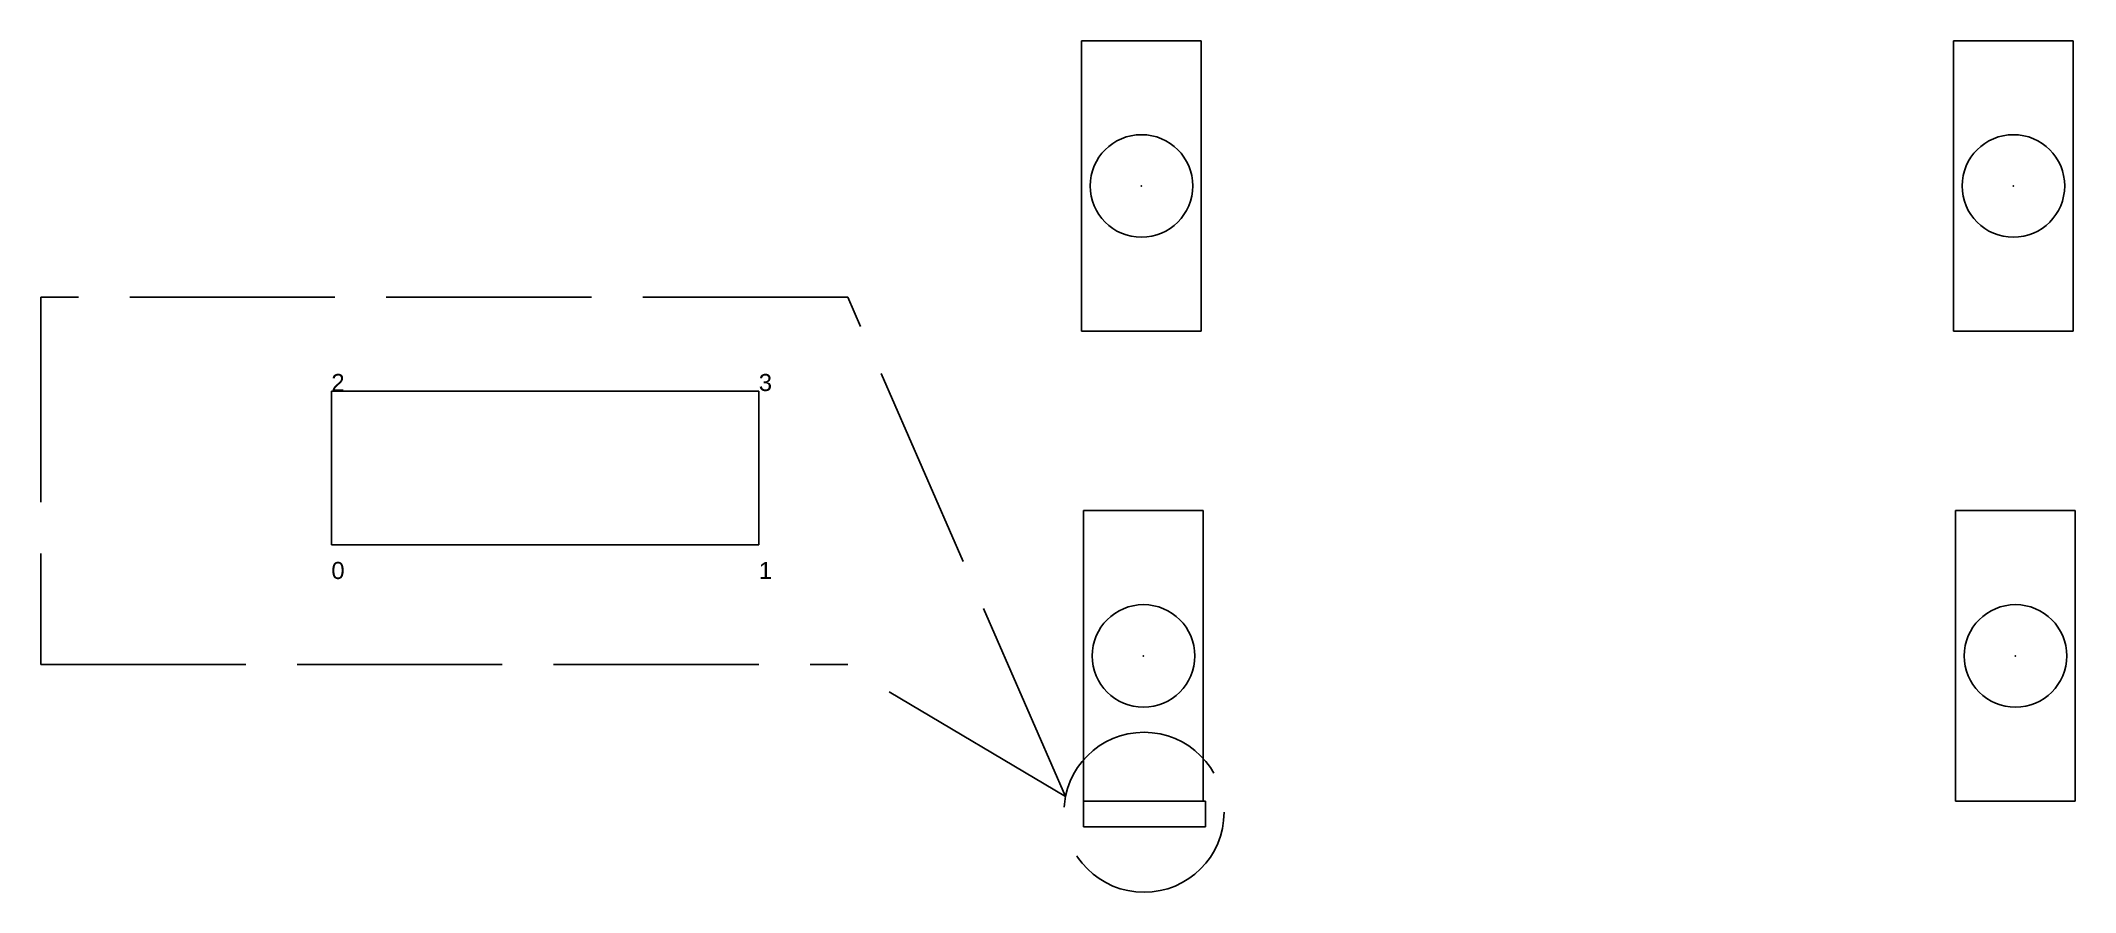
# Model space of a CAD drawing. Header units: millimetres. Extents: x -50 to 69, y -3 to 46.
import ezdxf

# ---------------------------------------------------------------- set-up
doc = ezdxf.new("R2010")
doc.units = ezdxf.units.MM
doc.linetypes.add('ACAD_ISO02W100', pattern=[15, 12, -3])
doc.layers.get('0').update_dxf_attribs({"lineweight": 25, "true_color": 0xffffff})
doc.styles.add('textstyle0', font='')
doc.styles.add('textstyle1', font='')
doc.styles.add('textstyle2', font='')
doc.styles.add('textstyle3', font='')
doc.styles.get('textstyle0').set_extended_font_data('Liberation Sans')
doc.styles.get('textstyle1').set_extended_font_data('Liberation Sans')
doc.styles.get('textstyle2').set_extended_font_data('Liberation Sans')
doc.styles.get('textstyle3').set_extended_font_data('Liberation Sans')

msp = doc.modelspace()

# ---------------------------------------------------------------- linework, layer by layer
for p, q in [((10.88, 29.5), (10.88, 46.5)), ((10.88, 46.5), (17.88, 46.5)), ((17.88, 46.5), (17.88, 29.5)), ((61.88, 29.5), (61.88, 46.5)), ((61.88, 46.5), (68.88, 46.5)), ((68.88, 46.5), (68.88, 29.5)), ((17.88, 29.5), (10.88, 29.5)), ((68.88, 29.5), (61.88, 29.5)), ((-33, 26), (-8, 26)), ((-33, 17), (-33, 26)), ((-8, 26), (-8, 17)), ((11, 2), (11, 19)), ((11, 19), (18, 19)), ((18, 19), (18, 2)), ((62, 2), (62, 19)), ((62, 19), (69, 19)), ((69, 19), (69, 2)), ((-8, 17), (-33, 17)), ((18, 2), (11, 2)), ((11, 2), (18.12, 2)), ((11, 0.5), (11, 2)), ((18.12, 2), (18.12, 0.5)), ((69, 2), (62, 2)), ((18.12, 0.5), (11, 0.5))]:
    msp.add_line(p, q)
at = {"linetype": 'ACAD_ISO02W100'}
for p, q in [((-2.79, 31.49), (-50, 31.49)), ((-50, 31.49), (-50, 10)), ((9.94, 2.27), (-2.79, 31.49)), ((-50, 10), (-2.79, 10)), ((9.94, 2.27), (-2.9, 9.89))]:
    msp.add_line(p, q, dxfattribs=at)
for centre in [(14.38, 38), (65.38, 38), (14.5, 10.5), (65.5, 10.5)]:
    msp.add_circle(centre, 3)
msp.add_circle((14.53, 1.35), 4.68, dxfattribs=at)
for p in [(14.38, 38), (65.38, 38), (14.5, 10.5), (65.5, 10.5)]:
    msp.add_point(p)

# ---------------------------------------------------------------- texts
at = {"char_height": 1, "attachment_point": 1}
for s, insert, style in [('2', (-33, 27), 'textstyle3'), ('3', (-8, 27), 'textstyle2'), ('0', (-33, 16), 'textstyle1'), ('1', (-8, 16), 'textstyle0')]:
    msp.add_mtext(s, dxfattribs=dict(at, insert=insert, style=style))

doc.saveas('drawing.dxf')
